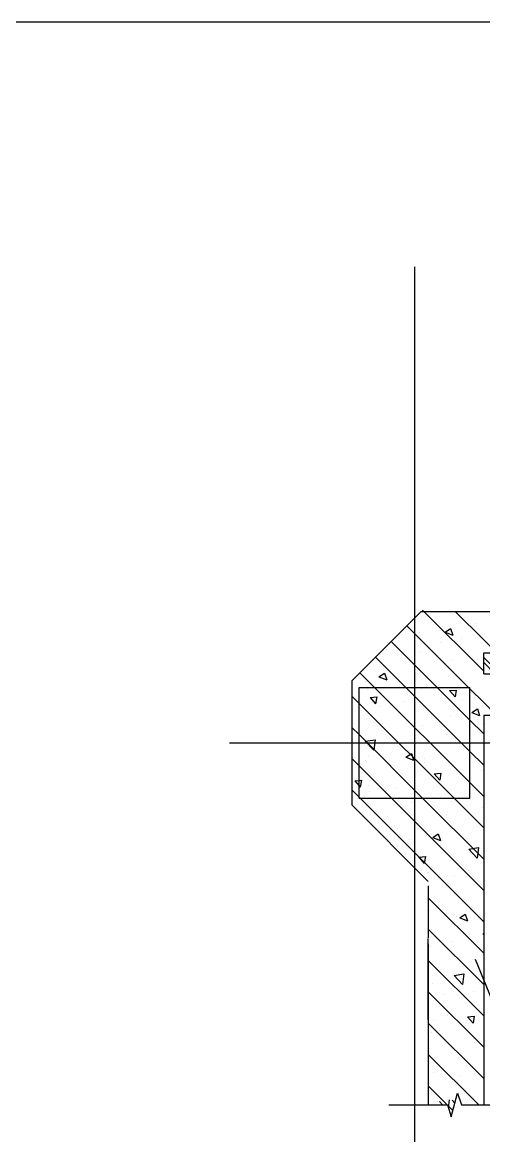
# Model space of a CAD drawing. Header units: metres. Extents: x 0 to 193, y 0 to 136.
# Drawn here: x 96.5 to 129.9, y 56.1 to 136.5 of the extents above; entities that cross this region are included whole.
import ezdxf

# ---------------------------------------------------------------- set-up
doc = ezdxf.new("R2010")
doc.units = ezdxf.units.M
doc.layers.add(' ', color=7, linetype='Continuous')

msp = doc.modelspace()

# ---------------------------------------------------------------- linework, layer by layer
at = {"layer": ' '}
for p, q in [((129.87, 86.44), (153.65, 86.44)), ((129.87, 86.44), (129.87, 58.29)), ((125.87, 69.92), (125.87, 58.29)), ((127.52, 57.43), (127.99, 59.15)), ((127.99, 59.15), (128.26, 58.29)), ((123.01, 58.29), (127.25, 58.29)), ((127.25, 58.29), (127.52, 57.43)), ((128.26, 58.29), (132.73, 58.29))]:
    msp.add_line(p, q, dxfattribs=at)
for p, q in [((124.87, 118.83), (124.87, 33.44)), ((120.37, 88.94), (125.36, 93.93)), ((125.18, 93.7), (125.18, 93.7)), ((125.36, 93.93), (125.38, 93.94)), ((125.38, 93.94), (141.87, 93.94)), ((125.45, 94.03), (129.87, 89.62)), ((127.8, 93.94), (129.87, 91.88)), ((124.32, 92.9), (128.78, 88.44)), ((127.08, 92.44), (127.48, 92.7)), ((127.48, 92.7), (127.64, 92.22)), ((129.33, 93.1), (129.33, 93.1)), ((123.19, 91.77), (126.52, 88.44)), ((125.24, 92.42), (125.24, 92.42)), ((127.08, 92.44), (127.64, 92.22)), ((127.08, 92.44), (127.64, 92.22)), ((128.27, 92.02), (128.27, 92.02)), ((128.27, 92.02), (128.27, 92.02)), ((129.87, 91.88), (130.8, 90.94)), ((122.85, 91.17), (122.85, 91.17)), ((125.28, 91.04), (125.28, 91.04)), ((126.73, 91.68), (126.73, 91.68)), ((129.87, 90.94), (139.87, 90.94)), ((129.87, 89.44), (129.87, 90.94)), ((122.06, 90.64), (124.25, 88.44)), ((127.52, 90.37), (127.52, 90.37)), ((129.43, 90.44), (129.43, 90.44)), ((129.43, 90.44), (129.43, 90.44)), ((129.87, 90.61), (131.03, 89.44)), ((129.87, 90.25), (130.68, 89.44)), ((120.93, 89.5), (121.99, 88.44)), ((122.3, 89.22), (122.7, 89.48)), ((122.7, 89.48), (122.86, 89)), ((125.34, 89.53), (125.34, 89.53)), ((129.87, 89.44), (153.65, 89.44)), ((120.37, 79.94), (120.37, 88.94)), ((121.33, 88.89), (121.33, 88.89)), ((122.3, 89.22), (122.86, 89)), ((125.74, 88.5), (125.74, 88.5)), ((127.34, 89.26), (127.34, 89.26)), ((120.37, 87.8), (120.87, 87.3)), ((120.87, 88.44), (128.87, 88.44)), ((120.87, 80.44), (120.87, 88.44)), ((121.47, 88.32), (121.47, 88.32)), ((121.67, 87.72), (122.15, 87.76)), ((121.67, 87.72), (122.06, 87.26)), ((121.99, 88.44), (128.87, 81.57)), ((122.15, 87.76), (122.06, 87.26)), ((124.25, 88.44), (128.87, 83.83)), ((125.37, 88.38), (125.37, 88.38)), ((126.52, 88.44), (128.87, 86.09)), ((127.41, 88.22), (127.89, 88.26)), ((127.41, 88.22), (127.8, 87.76)), ((127.89, 88.26), (127.8, 87.76)), ((128.78, 88.44), (128.87, 88.35)), ((128.87, 80.44), (128.87, 88.44)), ((128.87, 88.35), (129.87, 87.35)), ((129.53, 87.78), (129.53, 87.78)), ((120.87, 87.3), (127.73, 80.44)), ((122.39, 87.04), (122.39, 87.04)), ((124.05, 87.43), (124.05, 87.43)), ((124.46, 87.57), (124.46, 87.57)), ((128.32, 87.61), (128.32, 87.61)), ((129.02, 86.63), (129.42, 86.9)), ((129.42, 86.9), (129.58, 86.42)), ((129.87, 87.35), (130.78, 86.44)), ((121.43, 86.22), (121.43, 86.22)), ((127.44, 86.37), (127.44, 86.37)), ((128.87, 86.09), (129.87, 85.09)), ((129.02, 86.63), (129.58, 86.42)), ((129.13, 86.77), (129.13, 86.77)), ((129.45, 86.11), (129.45, 86.11)), ((120.37, 85.54), (120.87, 85.04)), ((122.54, 85.82), (122.54, 85.82)), ((125.47, 85.71), (125.47, 85.71)), ((129.85, 85.89), (129.87, 85.87)), ((129.85, 85.89), (129.87, 85.89)), ((120.87, 85.04), (125.46, 80.44)), ((121.31, 84.56), (122.02, 84.67)), ((121.31, 84.56), (121.93, 83.91)), ((122.02, 84.67), (121.93, 83.91)), ((127.21, 85.02), (127.21, 85.02)), ((129.63, 85.11), (129.63, 85.11)), ((111.5, 84.44), (134.09, 84.44)), ((121.47, 84.28), (121.47, 84.28)), ((124.25, 83.41), (124.65, 83.68)), ((124.5, 83.88), (124.5, 83.88)), ((124.65, 83.68), (124.81, 83.2)), ((128.87, 83.83), (129.87, 82.83)), ((120.37, 83.28), (120.87, 82.78)), ((121.34, 83.16), (121.34, 83.16)), ((121.53, 83.56), (121.53, 83.56)), ((124.25, 83.41), (124.81, 83.2)), ((125.57, 83.05), (125.57, 83.05)), ((125.61, 83.34), (125.61, 83.34)), ((129.55, 83.22), (129.55, 83.22)), ((120.87, 82.78), (123.2, 80.44)), ((126.3, 82.2), (126.78, 82.25)), ((126.3, 82.2), (126.69, 81.74)), ((126.78, 82.25), (126.69, 81.74)), ((129.72, 82.45), (129.72, 82.45)), ((120.56, 81.7), (120.87, 81.73)), ((120.56, 81.7), (120.87, 81.34)), ((120.87, 81.73), (121.04, 81.74)), ((120.87, 81.34), (120.95, 81.24)), ((121.04, 81.74), (120.95, 81.24)), ((121.57, 81.39), (121.57, 81.39)), ((128.87, 81.57), (129.87, 80.57)), ((120.37, 81.02), (120.87, 80.52)), ((120.87, 80.52), (120.94, 80.44)), ((120.87, 80.44), (128.87, 80.44)), ((120.94, 80.44), (129.87, 71.52)), ((121.63, 80.9), (121.63, 80.9)), ((122.87, 81.04), (122.87, 81.04)), ((123.2, 80.44), (129.87, 73.78)), ((123.57, 81.13), (123.57, 81.13)), ((125.46, 80.44), (129.87, 76.04)), ((126.6, 80.73), (126.6, 80.73)), ((127.73, 80.44), (129.87, 78.3)), ((120.37, 79.94), (125.87, 74.44)), ((124.62, 80.17), (124.62, 80.17)), ((125.67, 80.39), (125.67, 80.39)), ((127.54, 80.24), (127.54, 80.24)), ((128.89, 80.35), (128.89, 80.35)), ((129.82, 79.79), (129.82, 79.79)), ((122.93, 79.1), (122.93, 79.1)), ((127.2, 79.28), (127.2, 79.28)), ((123.67, 78.23), (123.67, 78.23)), ((124.48, 77.44), (124.48, 77.44)), ((125.68, 77.97), (125.68, 77.97)), ((125.76, 77.72), (125.76, 77.72)), ((126.2, 77.61), (126.59, 77.88)), ((126.2, 77.61), (126.76, 77.4)), ((126.59, 77.88), (126.76, 77.4)), ((128.71, 77.57), (128.71, 77.57)), ((128.79, 76.77), (129.5, 76.88)), ((128.79, 76.77), (129.41, 76.12)), ((129.15, 76.64), (129.15, 76.64)), ((129.5, 76.88), (129.41, 76.12)), ((125.19, 76.19), (125.67, 76.23)), ((125.19, 76.19), (125.58, 75.73)), ((125.67, 76.23), (125.58, 75.73)), ((125.78, 75.08), (125.78, 75.08)), ((125.86, 75.06), (125.86, 75.06)), ((127.23, 74.89), (127.23, 74.89)), ((127.78, 74.82), (127.78, 74.82)), ((128.76, 75.19), (128.76, 75.19)), ((125.87, 74.12), (125.87, 70.35)), ((125.87, 73.25), (129.87, 69.25)), ((125.96, 72.4), (125.96, 72.4)), ((127.77, 72.02), (127.77, 72.02)), ((127.88, 71.92), (127.88, 71.92)), ((128.14, 71.81), (128.54, 72.08)), ((128.14, 71.81), (128.7, 71.6)), ((128.54, 72.08), (128.7, 71.6)), ((125.87, 71.42), (125.87, 70.35)), ((125.87, 70.99), (129.87, 66.99)), ((126.08, 70.94), (126.08, 70.94)), ((125.87, 64.44), (125.87, 70.32)), ((127.56, 70.11), (127.56, 70.11)), ((129.82, 70.67), (129.87, 70.62)), ((126.06, 69.73), (126.06, 69.73)), ((125.87, 68.73), (129.87, 64.73)), ((131.08, 64.39), (129.28, 68.79)), ((127.73, 67.65), (128.44, 67.76)), ((127.73, 67.65), (128.35, 67)), ((128.44, 67.76), (128.35, 67)), ((126.15, 67.07), (126.15, 67.07)), ((127.64, 66.85), (127.64, 66.85)), ((125.87, 66.46), (129.87, 62.46)), ((127.04, 66.28), (127.04, 66.28)), ((129.17, 66.51), (129.17, 66.51)), ((126.25, 64.41), (126.25, 64.41)), ((127.26, 64.76), (127.26, 64.76)), ((128.71, 64.65), (129.19, 64.7)), ((128.71, 64.65), (129.1, 64.19)), ((129.19, 64.7), (129.1, 64.19)), ((125.87, 64.2), (129.87, 60.2)), ((126.65, 63.68), (126.65, 63.68)), ((126.11, 63.52), (126.11, 63.52)), ((129.14, 63.12), (129.14, 63.12)), ((129.23, 62.79), (129.23, 62.79)), ((125.87, 62.6), (125.87, 62.57)), ((125.87, 62.58), (125.87, 62.57)), ((125.87, 61.94), (129.52, 58.29)), ((126.35, 61.74), (126.35, 61.74)), ((126.22, 60.63), (126.22, 60.63)), ((128.22, 60.37), (128.22, 60.37)), ((125.87, 59.68), (127.65, 57.89)), ((127.59, 59.98), (127.59, 59.98)), ((126.44, 59.08), (126.44, 59.08)), ((126.52, 58.52), (126.52, 58.52)), ((126.67, 58.53), (126.9, 58.29)), ((127.38, 58.65), (127.31, 58.08)), ((127.6, 58.64), (127.79, 58.41))]:
    msp.add_line(p, q)
msp.add_lwpolyline([(0, 0), (193.05, 0), (193.05, 136.5), (0, 136.5), (0, 0)])

doc.saveas('drawing.dxf')
